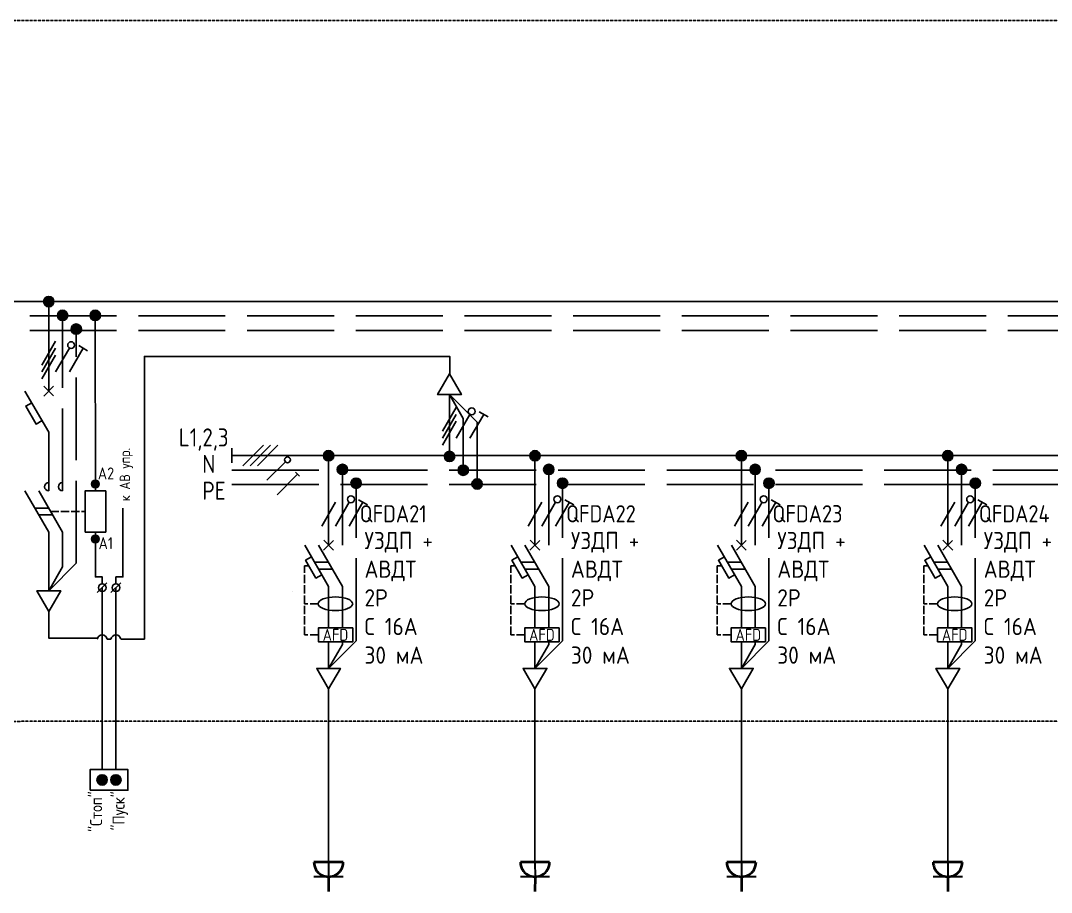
# Model space of a CAD drawing. Header units: millimetres. Extents: x -32 to 417638015, y -35 to 175284279.
# Drawn here: x 340000 to 354981, y 45111 to 57789 of the extents above; entities that cross this region are included whole.
import ezdxf
from ezdxf.enums import TextEntityAlignment as Align

# ---------------------------------------------------------------- set-up
doc = ezdxf.new("R2010")
doc.units = ezdxf.units.MM
doc.linetypes.add('ACAD_ISO02W100', pattern=[15, 12, -3])
doc.linetypes.add('DASHED2', pattern=[0.375, 0.25, -0.125])
doc.layers.add('4_Однолинейная схема', color=7, linetype='Continuous')
doc.layers.add('A-HATCH-WALL', color=7, linetype='Continuous')
doc.layers.add('ЭОМ_Розетки быт', color=5, linetype='Continuous', lineweight=30)
doc.styles.add('DS23_Isopeur', font='isocpeur.ttf')
doc.styles.add('gost 2.5', font='GOST_Common.ttf', dxfattribs={"width": 0.9, "height": 2.5})
doc.styles.add('GOST Common', font='GOST_Common.ttf', dxfattribs={"width": 0.9, "height": 350})
doc.styles.add('GOST Common ISO', font='GOST_Common.ttf', dxfattribs={"width": 0.9, "height": 2.5})

# ---------------------------------------------------------------- blocks, each defined once
blk = doc.blocks.new('*U521')
at = {"layer": '4_Однолинейная схема'}
blk.add_line((103000, 0), (0, 0), dxfattribs=at)
at = {"layer": '4_Однолинейная схема', "linetype": 'ACAD_ISO02W100', "ltscale": 100}
for p, q in [((0, -200), (103000, -200)), ((0, -400), (103000, -400))]:
    blk.add_line(p, q, dxfattribs=at)
blk = doc.blocks.new('*U1081')
at = {"lineweight": -2}
h = blk.add_hatch(color=256, dxfattribs=at)
h.dxf.hatch_style = 1
edge = h.paths.add_edge_path()
edge.add_arc((0, 0), 0.75, 0, 360)
h = blk.add_hatch(color=256, dxfattribs=at)
h.dxf.hatch_style = 1
edge = h.paths.add_edge_path()
edge.add_arc((6.76, -2), 0.75, 0, 360)
at = {"layer": 'A-HATCH-WALL', "lineweight": -2}
h = blk.add_hatch(color=256, dxfattribs=at)
h.dxf.hatch_style = 1
edge = h.paths.add_edge_path()
edge.add_arc((2, -2), 0.75, 0, 360)
h = blk.add_hatch(color=256, dxfattribs=at)
h.dxf.hatch_style = 1
edge = h.paths.add_edge_path()
edge.add_arc((4, -4), 0.75, 0, 360)
at = {"layer": 'A-HATCH-WALL'}
h = blk.add_hatch(color=0, dxfattribs=at)
h.dxf.hatch_style = 1
edge = h.paths.add_edge_path()
edge.add_arc((6.77, -26.52), 0.562, 0, 360)
h = blk.add_hatch(color=0, dxfattribs=at)
h.dxf.hatch_style = 1
edge = h.paths.add_edge_path()
edge.add_arc((6.77, -34.52), 0.562, 0, 360)
at = {"lineweight": -2}
for points in [[(0, -13), (0, 0)], [(0, -27.52), (0, -19), (-3.46, -13)], [(-0.73, -13.73), (0.69, -12.31)], [(0.71, -13.71), (-0.71, -12.29)], [(-0.98, -17.3), (-1.85, -17.8), (-3.35, -15.2), (-2.48, -14.7)], [(0, -42.04), (0, -33.52), (-3.46, -27.52)], [(-1.46, -27.52), (2, -33.52)], [(-2.02, -30.02), (-0.02, -30.02)], [(-1.44, -31.02), (0.56, -31.02)], [(7.04, -42.32), (8.46, -40.91)], [(9.04, -42.32), (10.46, -40.91)], [(35.42, -42.1), (35.42, -42.1)]]:
    blk.add_lwpolyline(points, dxfattribs=at)
at = {"linetype": 'ACAD_ISO02W100', "lineweight": -2}
for points in [[(2, -27.52), (2, -2)], [(0, -42.04), (4, -38.04), (4, -4)], [(0, -42.04), (2, -38.57), (2, -33.52)]]:
    blk.add_lwpolyline(points, dxfattribs=at)
for points in [[(6.76, -2), (6.77, -27.52)], [(9.77, -41.04), (9.77, -40.04), (10.77, -40.04), (10.77, -30.04)], [(7.77, -41.04), (7.77, -40.04), (6.77, -40.04), (6.77, -33.52)]]:
    blk.add_lwpolyline(points)
at = {"color": 1, "lineweight": -2}
for points in [[(-1, -9.23), (1, -5.77)], [(-1, -10.23), (1, -6.77)], [(1, -10.23), (3, -6.77)], [(3, -10.23), (5, -6.77)], [(4.35, -6.39), (5.65, -7.14)], [(-1, -11.23), (1, -7.77)]]:
    blk.add_lwpolyline(points, dxfattribs=at)
at = {"lineweight": -2}
for points in [[(5.27, -33.52), (5.27, -27.52), (8.27, -27.52), (8.27, -33.52)], [(0, -45.04), (-1.73, -42.04), (1.73, -42.04)]]:
    blk.add_lwpolyline(points, close=True, dxfattribs=at)
at = {"color": 1, "linetype": 'ACAD_ISO02W100', "lineweight": -2, "ltscale": 0.1}
blk.add_lwpolyline([(0.27, -30.52), (5.27, -30.52)], dxfattribs=at)
at = {"lineweight": -2}
for centre, radius in [((0, 0), 0.75), ((2, -2), 0.75), ((6.76, -2), 0.75), ((4, -4), 0.75), ((6.77, -26.52), 0.562), ((6.77, -34.52), 0.562), ((7.77, -41.6), 0.562), ((9.77, -41.6), 0.562)]:
    blk.add_circle(centre, radius, dxfattribs=at)
at = {"color": 1, "lineweight": -2}
blk.add_circle((3.25, -6.33), 0.5, dxfattribs=at)
for centre in [(0, -26.92), (2, -26.92)]:
    blk.add_arc(centre, 0.6, 90, 270)
at = {"insert": (11.27, -29.04), "char_height": 1.5, "width": 25.75, "attachment_point": 4, "rotation": 90, "style": 'GOST Common ISO'}
blk.add_mtext('к АВ упр.', dxfattribs=at)
at = {"char_height": 1.75, "width": 5.4908, "attachment_point": 5, "style": 'GOST Common ISO'}
for s, insert in [('А2', (8.32, -24.99)), ('А1', (8.29, -35.13))]:
    blk.add_mtext(s, dxfattribs=dict(at, insert=insert))
at = {"style": 'GOST Common ISO'}
blk.add_attdef('КЛЕММА_1', text='', height=1.75, dxfattribs=at).set_placement((7.21, -42.16), align=Align.TOP_RIGHT)
blk.add_attdef('КЛЕММА_2', text='', height=1.75, dxfattribs=at).set_placement((10.33, -42.16), align=Align.TOP_LEFT)
blk.add_attdef('УПРАВЛЕНИЕ', text='', height=1.75, rotation=90, dxfattribs=at).set_placement((8.76, -43.61), align=Align.MIDDLE_RIGHT)
blk = doc.blocks.new('*U1070')
at = {"lineweight": -2}
h = blk.add_hatch(color=256, dxfattribs=at)
h.dxf.hatch_style = 1
edge = h.paths.add_edge_path()
edge.add_arc((0, 0), 0.75, 0, 360)
at = {"layer": 'A-HATCH-WALL', "lineweight": -2}
h = blk.add_hatch(color=256, dxfattribs=at)
h.dxf.hatch_style = 1
edge = h.paths.add_edge_path()
edge.add_arc((2, -2), 0.75, 0, 360)
h = blk.add_hatch(color=256, dxfattribs=at)
h.dxf.hatch_style = 1
edge = h.paths.add_edge_path()
edge.add_arc((4, -4), 0.75, 0, 360)
at = {"lineweight": -2}
for points in [[(0, -13), (0, 0)], [(0, -25.05), (0, -19), (-3.46, -13)], [(-1.46, -13), (2, -19)], [(-0.73, -13.73), (0.69, -12.31)], [(0.71, -13.71), (-0.71, -12.29)], [(-0.98, -17.3), (-1.85, -17.8), (-3.35, -15.2), (-2.48, -14.7)], [(-2.02, -15.5), (-0.02, -15.5)], [(-1.44, -16.5), (0.56, -16.5)], [(0, -30.92), (0, -27.05)]]:
    blk.add_lwpolyline(points, dxfattribs=at)
at = {"linetype": 'ACAD_ISO02W100', "lineweight": -2}
for points in [[(2, -13), (2, -2)], [(4, -26.92), (4, -4)], [(2, -25.05), (2, -19)], [(0, -30.92), (4, -26.92)], [(0, -30.92), (2, -27.46), (2, -26.97)]]:
    blk.add_lwpolyline(points, dxfattribs=at)
at = {"color": 1, "lineweight": -2}
for points in [[(-1, -10.23), (1, -6.77)], [(1, -10.23), (3, -6.77)], [(3, -10.23), (5, -6.77)], [(4.35, -6.39), (5.65, -7.14)]]:
    blk.add_lwpolyline(points, dxfattribs=at)
at = {"color": 1, "linetype": 'ACAD_ISO02W100', "lineweight": -2, "ltscale": 0.1}
for points in [[(-3.5, -21.53), (-3.5, -21.53), (-3.5, -16), (-2.89, -16)], [(-1.5, -21.53), (-3.5, -21.53)], [(-1.5, -26.05), (-3.5, -26.05), (-3.5, -21.53)]]:
    blk.add_lwpolyline(points, dxfattribs=at)
at = {"lineweight": -2}
blk.add_lwpolyline([(0, -33.92), (-1.73, -30.92), (1.73, -30.92)], close=True, dxfattribs=at)
for centre in [(0, 0), (2, -2), (4, -4)]:
    blk.add_circle(centre, 0.75, dxfattribs=at)
at = {"color": 1, "lineweight": -2}
blk.add_circle((3.25, -6.33), 0.5, dxfattribs=at)
at = {"lineweight": -2}
blk.add_ellipse((1, -21.53), major_axis=(2.5, 0), ratio=0.4, dxfattribs=at)
at = {"style": 'GOST Common ISO', "width": 0.9}
blk.add_attdef('ФАЗА', text='', height=2.5, dxfattribs=at).set_placement((0, 2), align=Align.CENTER)
at = {"lineweight": -2}
blk.add_wipeout([(-1.49, -25.05), (3.5, -25.05), (3.5, -27.05), (-1.49, -27.05)], dxfattribs=at)
blk.add_lwpolyline([(3.5, -27.05), (-1.49, -27.05), (-1.49, -25.05), (3.5, -25.05)], close=True, dxfattribs=at)
at = {"lineweight": -2, "insert": (1, -26.05), "char_height": 1.75, "attachment_point": 5, "style": 'GOST Common ISO'}
blk.add_mtext_dynamic_manual_height_columns('AFD', width=4.9912, gutter_width=12.5, heights=[0], dxfattribs=at)
blk = doc.blocks.new('*U1071')
at = {"lineweight": -2}
h = blk.add_hatch(color=256, dxfattribs=at)
h.dxf.hatch_style = 1
edge = h.paths.add_edge_path()
edge.add_arc((0, 0), 0.75, 0, 360)
at = {"layer": 'A-HATCH-WALL', "lineweight": -2}
h = blk.add_hatch(color=256, dxfattribs=at)
h.dxf.hatch_style = 1
edge = h.paths.add_edge_path()
edge.add_arc((2, -2), 0.75, 0, 360)
h = blk.add_hatch(color=256, dxfattribs=at)
h.dxf.hatch_style = 1
edge = h.paths.add_edge_path()
edge.add_arc((4, -4), 0.75, 0, 360)
at = {"lineweight": -2}
for points in [[(0, -13), (0, 0)], [(0, -25.05), (0, -19), (-3.46, -13)], [(-1.46, -13), (2, -19)], [(-0.73, -13.73), (0.69, -12.31)], [(0.71, -13.71), (-0.71, -12.29)], [(-0.98, -17.3), (-1.85, -17.8), (-3.35, -15.2), (-2.48, -14.7)], [(-2.02, -15.5), (-0.02, -15.5)], [(-1.44, -16.5), (0.56, -16.5)], [(0, -30.92), (0, -27.05)]]:
    blk.add_lwpolyline(points, dxfattribs=at)
at = {"linetype": 'ACAD_ISO02W100', "lineweight": -2}
for points in [[(2, -13), (2, -2)], [(4, -26.92), (4, -4)], [(2, -25.05), (2, -19)], [(0, -30.92), (4, -26.92)], [(0, -30.92), (2, -27.46), (2, -26.97)]]:
    blk.add_lwpolyline(points, dxfattribs=at)
at = {"color": 1, "lineweight": -2}
for points in [[(-1, -10.23), (1, -6.77)], [(1, -10.23), (3, -6.77)], [(3, -10.23), (5, -6.77)], [(4.35, -6.39), (5.65, -7.14)]]:
    blk.add_lwpolyline(points, dxfattribs=at)
at = {"color": 1, "linetype": 'ACAD_ISO02W100', "lineweight": -2, "ltscale": 0.1}
for points in [[(-3.5, -21.53), (-3.5, -21.53), (-3.5, -16), (-2.89, -16)], [(-1.5, -21.53), (-3.5, -21.53)], [(-1.5, -26.05), (-3.5, -26.05), (-3.5, -21.53)]]:
    blk.add_lwpolyline(points, dxfattribs=at)
at = {"lineweight": -2}
blk.add_lwpolyline([(0, -33.92), (-1.73, -30.92), (1.73, -30.92)], close=True, dxfattribs=at)
for centre in [(0, 0), (2, -2), (4, -4)]:
    blk.add_circle(centre, 0.75, dxfattribs=at)
at = {"color": 1, "lineweight": -2}
blk.add_circle((3.25, -6.33), 0.5, dxfattribs=at)
at = {"lineweight": -2}
blk.add_ellipse((1, -21.53), major_axis=(2.5, 0), ratio=0.4, dxfattribs=at)
at = {"style": 'GOST Common ISO', "width": 0.9}
blk.add_attdef('ФАЗА', text='', height=2.5, dxfattribs=at).set_placement((0, 2), align=Align.CENTER)
at = {"lineweight": -2}
blk.add_wipeout([(-1.49, -25.05), (3.5, -25.05), (3.5, -27.05), (-1.49, -27.05)], dxfattribs=at)
blk.add_lwpolyline([(3.5, -27.05), (-1.49, -27.05), (-1.49, -25.05), (3.5, -25.05)], close=True, dxfattribs=at)
at = {"lineweight": -2, "insert": (1, -26.05), "char_height": 1.75, "attachment_point": 5, "style": 'GOST Common ISO'}
blk.add_mtext_dynamic_manual_height_columns('AFD', width=4.9912, gutter_width=12.5, heights=[0], dxfattribs=at)
blk = doc.blocks.new('*U1072')
at = {"lineweight": -2}
h = blk.add_hatch(color=256, dxfattribs=at)
h.dxf.hatch_style = 1
edge = h.paths.add_edge_path()
edge.add_arc((0, 0), 0.75, 0, 360)
at = {"layer": 'A-HATCH-WALL', "lineweight": -2}
h = blk.add_hatch(color=256, dxfattribs=at)
h.dxf.hatch_style = 1
edge = h.paths.add_edge_path()
edge.add_arc((2, -2), 0.75, 0, 360)
h = blk.add_hatch(color=256, dxfattribs=at)
h.dxf.hatch_style = 1
edge = h.paths.add_edge_path()
edge.add_arc((4, -4), 0.75, 0, 360)
at = {"lineweight": -2}
for points in [[(0, -13), (0, 0)], [(0, -25.05), (0, -19), (-3.46, -13)], [(-1.46, -13), (2, -19)], [(-0.73, -13.73), (0.69, -12.31)], [(0.71, -13.71), (-0.71, -12.29)], [(-0.98, -17.3), (-1.85, -17.8), (-3.35, -15.2), (-2.48, -14.7)], [(-2.02, -15.5), (-0.02, -15.5)], [(-1.44, -16.5), (0.56, -16.5)], [(0, -30.92), (0, -27.05)]]:
    blk.add_lwpolyline(points, dxfattribs=at)
at = {"linetype": 'ACAD_ISO02W100', "lineweight": -2}
for points in [[(2, -13), (2, -2)], [(4, -26.92), (4, -4)], [(2, -25.05), (2, -19)], [(0, -30.92), (4, -26.92)], [(0, -30.92), (2, -27.46), (2, -26.97)]]:
    blk.add_lwpolyline(points, dxfattribs=at)
at = {"color": 1, "lineweight": -2}
for points in [[(-1, -10.23), (1, -6.77)], [(1, -10.23), (3, -6.77)], [(3, -10.23), (5, -6.77)], [(4.35, -6.39), (5.65, -7.14)]]:
    blk.add_lwpolyline(points, dxfattribs=at)
at = {"color": 1, "linetype": 'ACAD_ISO02W100', "lineweight": -2, "ltscale": 0.1}
for points in [[(-3.5, -21.53), (-3.5, -21.53), (-3.5, -16), (-2.89, -16)], [(-1.5, -21.53), (-3.5, -21.53)], [(-1.5, -26.05), (-3.5, -26.05), (-3.5, -21.53)]]:
    blk.add_lwpolyline(points, dxfattribs=at)
at = {"lineweight": -2}
blk.add_lwpolyline([(0, -33.92), (-1.73, -30.92), (1.73, -30.92)], close=True, dxfattribs=at)
for centre in [(0, 0), (2, -2), (4, -4)]:
    blk.add_circle(centre, 0.75, dxfattribs=at)
at = {"color": 1, "lineweight": -2}
blk.add_circle((3.25, -6.33), 0.5, dxfattribs=at)
at = {"lineweight": -2}
blk.add_ellipse((1, -21.53), major_axis=(2.5, 0), ratio=0.4, dxfattribs=at)
at = {"style": 'GOST Common ISO', "width": 0.9}
blk.add_attdef('ФАЗА', text='', height=2.5, dxfattribs=at).set_placement((0, 2), align=Align.CENTER)
at = {"lineweight": -2}
blk.add_wipeout([(-1.49, -25.05), (3.5, -25.05), (3.5, -27.05), (-1.49, -27.05)], dxfattribs=at)
blk.add_lwpolyline([(3.5, -27.05), (-1.49, -27.05), (-1.49, -25.05), (3.5, -25.05)], close=True, dxfattribs=at)
at = {"lineweight": -2, "insert": (1, -26.05), "char_height": 1.75, "attachment_point": 5, "style": 'GOST Common ISO'}
blk.add_mtext_dynamic_manual_height_columns('AFD', width=4.9912, gutter_width=12.5, heights=[0], dxfattribs=at)
blk = doc.blocks.new('*U1073')
at = {"lineweight": -2}
h = blk.add_hatch(color=256, dxfattribs=at)
h.dxf.hatch_style = 1
edge = h.paths.add_edge_path()
edge.add_arc((0, 0), 0.75, 0, 360)
at = {"layer": 'A-HATCH-WALL', "lineweight": -2}
h = blk.add_hatch(color=256, dxfattribs=at)
h.dxf.hatch_style = 1
edge = h.paths.add_edge_path()
edge.add_arc((2, -2), 0.75, 0, 360)
h = blk.add_hatch(color=256, dxfattribs=at)
h.dxf.hatch_style = 1
edge = h.paths.add_edge_path()
edge.add_arc((4, -4), 0.75, 0, 360)
at = {"lineweight": -2}
for points in [[(0, -13), (0, 0)], [(0, -25.05), (0, -19), (-3.46, -13)], [(-1.46, -13), (2, -19)], [(-0.73, -13.73), (0.69, -12.31)], [(0.71, -13.71), (-0.71, -12.29)], [(-0.98, -17.3), (-1.85, -17.8), (-3.35, -15.2), (-2.48, -14.7)], [(-2.02, -15.5), (-0.02, -15.5)], [(-1.44, -16.5), (0.56, -16.5)], [(0, -30.92), (0, -27.05)]]:
    blk.add_lwpolyline(points, dxfattribs=at)
at = {"linetype": 'ACAD_ISO02W100', "lineweight": -2}
for points in [[(2, -13), (2, -2)], [(4, -26.92), (4, -4)], [(2, -25.05), (2, -19)], [(0, -30.92), (4, -26.92)], [(0, -30.92), (2, -27.46), (2, -26.97)]]:
    blk.add_lwpolyline(points, dxfattribs=at)
at = {"color": 1, "lineweight": -2}
for points in [[(-1, -10.23), (1, -6.77)], [(1, -10.23), (3, -6.77)], [(3, -10.23), (5, -6.77)], [(4.35, -6.39), (5.65, -7.14)]]:
    blk.add_lwpolyline(points, dxfattribs=at)
at = {"color": 1, "linetype": 'ACAD_ISO02W100', "lineweight": -2, "ltscale": 0.1}
for points in [[(-3.5, -21.53), (-3.5, -21.53), (-3.5, -16), (-2.89, -16)], [(-1.5, -21.53), (-3.5, -21.53)], [(-1.5, -26.05), (-3.5, -26.05), (-3.5, -21.53)]]:
    blk.add_lwpolyline(points, dxfattribs=at)
at = {"lineweight": -2}
blk.add_lwpolyline([(0, -33.92), (-1.73, -30.92), (1.73, -30.92)], close=True, dxfattribs=at)
for centre in [(0, 0), (2, -2), (4, -4)]:
    blk.add_circle(centre, 0.75, dxfattribs=at)
at = {"color": 1, "lineweight": -2}
blk.add_circle((3.25, -6.33), 0.5, dxfattribs=at)
at = {"lineweight": -2}
blk.add_ellipse((1, -21.53), major_axis=(2.5, 0), ratio=0.4, dxfattribs=at)
at = {"style": 'GOST Common ISO', "width": 0.9}
blk.add_attdef('ФАЗА', text='', height=2.5, dxfattribs=at).set_placement((0, 2), align=Align.CENTER)
at = {"lineweight": -2}
blk.add_wipeout([(-1.49, -25.05), (3.5, -25.05), (3.5, -27.05), (-1.49, -27.05)], dxfattribs=at)
blk.add_lwpolyline([(3.5, -27.05), (-1.49, -27.05), (-1.49, -25.05), (3.5, -25.05)], close=True, dxfattribs=at)
at = {"lineweight": -2, "insert": (1, -26.05), "char_height": 1.75, "attachment_point": 5, "style": 'GOST Common ISO'}
blk.add_mtext_dynamic_manual_height_columns('AFD', width=4.9912, gutter_width=12.5, heights=[0], dxfattribs=at)
blk = doc.blocks.new('*U1063')
at = {"lineweight": -2}
h = blk.add_hatch(color=256, dxfattribs=at)
h.dxf.hatch_style = 1
edge = h.paths.add_edge_path()
edge.add_arc((0, 24.52), 0.75, 0, 360)
h = blk.add_hatch(color=256, dxfattribs=at)
h.dxf.hatch_style = 1
edge = h.paths.add_edge_path()
edge.add_arc((2, 22.52), 0.75, 0, 360)
h = blk.add_hatch(color=256, dxfattribs=at)
h.dxf.hatch_style = 1
edge = h.paths.add_edge_path()
edge.add_arc((4, 20.52), 0.75, 0, 360)
blk.add_lwpolyline([(0, 36.52), (-1.73, 33.52), (1.73, 33.52)], close=True, dxfattribs=at)
blk.add_lwpolyline([(0, 24.52), (0, 33.52)], dxfattribs=at)
at = {"linetype": 'ACAD_ISO02W100', "lineweight": -2}
for points in [[(0, 33.52), (2, 30.05), (2, 22.52)], [(0, 33.52), (4, 29.52), (4, 20.52)]]:
    blk.add_lwpolyline(points, dxfattribs=at)
at = {"color": 1, "lineweight": -2}
for points in [[(-1.03, 28.18), (0.97, 31.65)], [(-1.03, 27.18), (0.97, 30.65)], [(0.97, 27.18), (2.97, 30.65)], [(2.97, 27.18), (4.97, 30.65)], [(4.32, 31.02), (5.62, 30.27)], [(-1.03, 26.18), (0.97, 29.65)]]:
    blk.add_lwpolyline(points, dxfattribs=at)
blk.add_circle((3.22, 31.08), 0.5, dxfattribs=at)
at = {"lineweight": -2}
for centre in [(0, 24.52), (2, 22.52), (4, 20.52)]:
    blk.add_circle(centre, 0.75, dxfattribs=at)
blk = doc.blocks.new('*U459')
at = {"layer": '4_Однолинейная схема'}
for p, q in [((0, 100), (0, -100)), ((25000, 0), (0, 0))]:
    blk.add_line(p, q, dxfattribs=at)
at = {"layer": '4_Однолинейная схема', "color": 1}
for p, q in [((151, -141), (434, 141)), ((251, -141), (534, 141)), ((351, -141), (634, 141)), ((484, -341), (738, -87)), ((623, -541), (906, -259))]:
    blk.add_line(p, q, dxfattribs=at)
at = {"layer": '4_Однолинейная схема', "linetype": 'ACAD_ISO02W100', "ltscale": 100}
for p, q in [((0, -200), (25000, -200)), ((0, -400), (25000, -400))]:
    blk.add_line(p, q, dxfattribs=at)
at = {"layer": '4_Однолинейная схема', "color": 1}
blk.add_lwpolyline([(934, -286), (878, -231)], dxfattribs=at)
blk.add_circle((767, -59), 40.4, dxfattribs=at)
at = {"layer": '4_Однолинейная схема', "style": 'gost 2.5', "width": 0.875}
for s, p in [('L1,2,3', (-733, 125)), ('N', (-409, -241)), ('PE', (-409, -611))]:
    blk.add_text(s, height=250, dxfattribs=at).set_placement(p)
blk = doc.blocks.new('*U74')
at = {"color": 0, "lineweight": 40}
for p, q in [((18, 249), (-18, -249)), ((249, -18), (499, -37))]:
    blk.add_line(p, q, dxfattribs=at)
at = {"color": 0}
for p, q in [((268, 231), (231, -268)), ((0, 0), (249, -18))]:
    blk.add_line(p, q, dxfattribs=at)
at = {"color": 0, "lineweight": 40}
blk.add_arc((0, 0), 250, 265.799, 85.799, dxfattribs=at)
at = {"color": 7, "style": 'GOST Common', "width": 0.9}
for tag, p in [('КОЛВО', (36, 425)), ('ВЫСОТА', (294, -391))]:
    blk.add_attdef(tag, p, '', height=350, dxfattribs=at)
at = {"color": 7, "linetype": 'ByBlock', "style": 'GOST Common', "width": 0.9}
blk.add_attdef('ГРУППА', text='', height=350, dxfattribs=at).set_placement((-568, 0), align=Align.RIGHT)
blk = doc.blocks.new('*U1052')
at = {"linetype": 'ByBlock', "lineweight": -2}
blk.add_lwpolyline([(0, -1), (0, 443.7)], dxfattribs=at)
at = {"layer": 'ЭОМ_Розетки быт', "color": 0, "xscale": 0.15, "yscale": 0.15, "zscale": 0.15, "rotation": 274.1958433846598}
blk.add_blockref('*U74', (0, -1), dxfattribs=at)
at = {"style": 'GOST Common ISO'}
for tag, p in [('ТРАССА', (-0.3, 0)), ('1_СТРОКА', (4.4, 0)), ('2_СТРОКА', (9.2, 0)), ('3_СТРОКА', (13.9, 0)), ('4_СТРОКА', (18.4, -0.2))]:
    blk.add_attdef(tag, p, '', height=2.5, rotation=90, dxfattribs=at)
blk = doc.blocks.new('*U1053')
at = {"linetype": 'ByBlock', "lineweight": -2}
blk.add_lwpolyline([(0, -1), (0, 443.7)], dxfattribs=at)
at = {"layer": 'ЭОМ_Розетки быт', "color": 0, "xscale": 0.15, "yscale": 0.15, "zscale": 0.15, "rotation": 274.1958433846598}
blk.add_blockref('*U74', (0, -1), dxfattribs=at)
at = {"style": 'GOST Common ISO'}
for tag, p in [('ТРАССА', (-0.3, 0)), ('1_СТРОКА', (4.4, 0)), ('2_СТРОКА', (9.2, 0)), ('3_СТРОКА', (13.9, 0)), ('4_СТРОКА', (18.4, -0.2))]:
    blk.add_attdef(tag, p, '', height=2.5, rotation=90, dxfattribs=at)
blk = doc.blocks.new('*U1054')
at = {"linetype": 'ByBlock', "lineweight": -2}
blk.add_lwpolyline([(0, -1), (0, 443.7)], dxfattribs=at)
at = {"layer": 'ЭОМ_Розетки быт', "color": 0, "xscale": 0.15, "yscale": 0.15, "zscale": 0.15, "rotation": 274.1958433846598}
blk.add_blockref('*U74', (0, -1), dxfattribs=at)
at = {"style": 'GOST Common ISO'}
for tag, p in [('ТРАССА', (-0.3, 0)), ('1_СТРОКА', (4.4, 0)), ('2_СТРОКА', (9.2, 0)), ('3_СТРОКА', (13.9, 0)), ('4_СТРОКА', (18.4, -0.2))]:
    blk.add_attdef(tag, p, '', height=2.5, rotation=90, dxfattribs=at)
blk = doc.blocks.new('*U1055')
at = {"linetype": 'ByBlock', "lineweight": -2}
blk.add_lwpolyline([(0, -1), (0, 443.7)], dxfattribs=at)
at = {"layer": 'ЭОМ_Розетки быт', "color": 0, "xscale": 0.15, "yscale": 0.15, "zscale": 0.15, "rotation": 274.1958433846598}
blk.add_blockref('*U74', (0, -1), dxfattribs=at)
at = {"style": 'GOST Common ISO'}
for tag, p in [('ТРАССА', (-0.3, 0)), ('1_СТРОКА', (4.4, 0)), ('2_СТРОКА', (9.2, 0)), ('3_СТРОКА', (13.9, 0)), ('4_СТРОКА', (18.4, -0.2))]:
    blk.add_attdef(tag, p, '', height=2.5, rotation=90, dxfattribs=at)

msp = doc.modelspace()

# ---------------------------------------------------------------- hatches: boundary and pattern name
at = {"lineweight": -2}
h = msp.add_hatch(color=1, dxfattribs=at)
h.dxf.hatch_style = 1
h.paths.add_polyline_path([(341184, 46671, 1), (341184, 46821, 1)])
h = msp.add_hatch(color=82, dxfattribs=at)
h.dxf.hatch_style = 1
h.paths.add_polyline_path([(341384, 46671, 1), (341384, 46821, 1)])

# ---------------------------------------------------------------- linework, layer by layer
at = {"linetype": 'DASHED2'}
msp.add_lwpolyline([(278691, 47585), (278691, 57789), (392128, 57789), (392125, 47610)], close=True, dxfattribs=at)
at = {"lineweight": -2}
for points in [[(341800, 48793), (341800, 52905), (346236, 52905), (346236, 52650)], [(340409, 49199), (340409, 48809), (341112, 48809)], [(341259, 48795), (341312, 48795)], [(341459, 48795), (341800, 48793)]]:
    msp.add_lwpolyline(points, dxfattribs=at)
for points in [[(341184, 46896), (341184, 49541)], [(341384, 46896), (341384, 49541)]]:
    msp.add_lwpolyline(points)
msp.add_lwpolyline([(341009, 46596), (341009, 46896), (341559, 46896), (341559, 46596)], close=True, dxfattribs=at)
at = {"lineweight": 25}
for centre in [(341184, 46746), (341384, 46746)]:
    msp.add_circle(centre, 75, dxfattribs=at)
at = {"lineweight": -2}
for centre in [(341185, 48779), (341385, 48779)]:
    msp.add_arc(centre, 75.1, 12.282, 167.718, dxfattribs=at)

# ---------------------------------------------------------------- block references
at = {"xscale": 100, "yscale": 100, "zscale": 100}
for name, p in [('*U1081', (340409, 53702)), ('*U1063', (346234, 48998))]:
    msp.add_blockref(name, p, dxfattribs=at)
at = {"layer": '4_Однолинейная схема', "color": 0, "xscale": 1.05321876077635, "yscale": 1.05321876077635, "zscale": 1.05321876077635}
msp.add_blockref('*U521', (280098, 53705), dxfattribs=at)

# ---------------------------------------------------------------- texts
at = {"color": 1, "insert": (341009, 46581), "char_height": 175, "width": 503.44, "attachment_point": 3, "rotation": 90, "style": 'GOST Common ISO'}
msp.add_mtext('\\pxt2;"Стоп"', dxfattribs=at)
at = {"color": 82, "insert": (341559, 46581), "char_height": 175, "width": 503.44, "attachment_point": 9, "rotation": 90, "style": 'GOST Common ISO'}
msp.add_mtext('\\pxt2;"Пуск"', dxfattribs=at)

# ---------------------------------------------------------------- next in the draw order: block references
at = {"xscale": 100, "yscale": 100, "zscale": 100}
for name, p in [('*U1070', (344476, 51461)), ('*U1071', (347476, 51461)), ('*U1072', (350476, 51461)), ('*U1073', (353476, 51461))]:
    msp.add_blockref(name, p, dxfattribs=at)

# ---------------------------------------------------------------- next in the draw order: block references
at = {"color": 1, "xscale": 5.664893170372438, "yscale": 5.664893170372438, "zscale": 5.664893170372438}
for name, p in [('*U1052', (344476, 45556)), ('*U1053', (347476, 45556)), ('*U1054', (350476, 45556)), ('*U1055', (353476, 45556))]:
    msp.add_blockref(name, p, dxfattribs=at)
at = {"layer": '4_Однолинейная схема', "color": 0, "xscale": 1.05321876077635, "yscale": 1.05321876077635, "zscale": 1.05321876077635}
msp.add_blockref('*U459', (343071, 51464), dxfattribs=at)

# ---------------------------------------------------------------- next in the draw order: texts
at = {"char_height": 250, "attachment_point": 1}
for s, insert, width, style in [('QFDA21', (344928, 50742), 849.79, 'GOST Common'), ('QFDA22', (347928, 50742), 849.79, 'GOST Common'), ('QFDA23', (350928, 50742), 849.79, 'GOST Common'), ('QFDA24', (353928, 50742), 849.79, 'GOST Common'), ('{\\W0.9;УЗДП + АВДТ\\P2Р\\PС 16А\\P30 мА}', (344998, 50353), 1244.38, 'DS23_Isopeur'), ('{\\W0.9;УЗДП + АВДТ\\P2Р\\PС 16А\\P30 мА}', (347998, 50353), 1244.38, 'DS23_Isopeur'), ('{\\W0.9;УЗДП + АВДТ\\P2Р\\PС 16А\\P30 мА}', (350998, 50353), 1244.38, 'DS23_Isopeur'), ('{\\W0.9;УЗДП + АВДТ\\P2Р\\PС 16А\\P30 мА}', (353998, 50353), 1244.38, 'DS23_Isopeur')]:
    msp.add_mtext(s, dxfattribs=dict(at, insert=insert, width=width, style=style))

doc.saveas('drawing.dxf')
